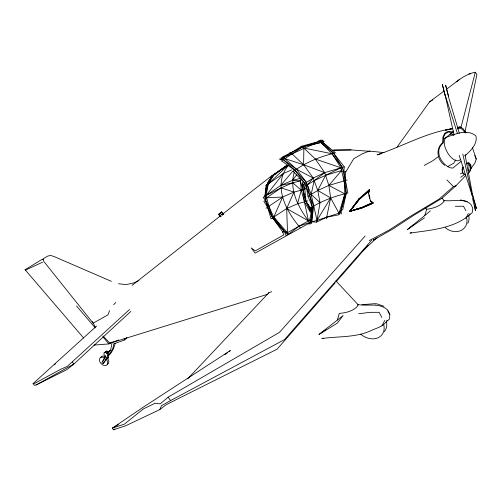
<?xml version="1.0" encoding="UTF-8"?>
<svg xmlns="http://www.w3.org/2000/svg" width="502" height="502" viewBox="0 0 502 502"><rect width="100%" height="100%" fill="white"/><g stroke="black" fill="none" stroke-linecap="round" stroke-linejoin="round"><path stroke-width="0.75" d="M368.612 193.232L369.604 190.377L369.39 189.449L368.669 191.551C368.537 195.542 369.673 199.652 371.85 203.009L372.76 202.551L373.005 203.373L361.503 208.242L349.756 211.342L359.062 198.666L358.692 200.26L349.756 211.342L361.628 208.11L373.174 203.191L372.93 202.362L370.809 201.158L371.882 202.595L372.93 202.362M312.3 206.95L311.792 221.853L316.988 220.372L320.044 202.626L317.772 190.471L313.235 178.053L303.61 164.744L303.873 148.021L301.451 146.251L280.336 159.749L283.341 159.686L302.668 146.854L322.999 140.19L320.019 140.196L324.185 141.376L320.86 142.524C306.559 145.122 294.712 154.302 280.919 157.948L282.105 158.563L294.963 170.322L306.358 182.32L311.152 194.387L316.988 220.372L316.618 222.104L311.792 221.853L310.933 219.889L312.3 206.95L307.368 184.855L313.235 178.053L324.7 172.65L344.265 166.859L333.686 153.286L321.267 140.811L318.419 140.723L322.453 142.003L335.418 152.677L332.111 153.788C318.149 157.258 304.89 163.043 293.206 171.464L304.802 183.286L313.725 206.153L311.46 223.641L310.933 219.889L309.64 220.19L312.3 206.95L308.008 196.257L306.565 187.836L306.358 182.32L296.556 169.293L283.724 157.496L282.526 156.888L302.668 146.854L320.86 142.524L333.686 153.286L342.408 167.505L343.832 172.104L347.873 192.994L344.843 193.904C332.757 196.627 321.286 201.396 310.719 207.834M344.265 166.859L343.832 172.104L344.843 193.904L341.14 210.187L339.659 214.511L330.667 197.951L328.848 185.426L324.7 172.65L315.338 159.034L303.873 148.021L332.111 153.788L342.408 167.505L341.542 170.548L328.848 185.426L317.772 190.471L308.008 196.257M466.647 163.859L468.096 163.746L469.157 165.861L468.699 169.469L468.096 170.711M310.292 223.992L310.933 219.889L309.006 224.369M301.451 146.251L319.667 141.332L332.111 153.788L340.864 167.781L325.566 175.336L317.772 190.471L330.667 197.951L326.325 218.947M464.952 132.001L476.9 74.566L475.338 72.225C463.936 74.277 455.402 82.987 446.222 89.375M288.054 165.792C272.718 184.88 285.475 210.294 299.023 226.207L300.165 227.739M294.36 172.086C288.819 189.31 298.376 207.376 308.466 220.886L309.59 222.442L299.023 226.207L287.433 232.696L284.396 231.322L272.586 217.893L267.579 207.232L263.851 201.302L265.52 200.323L266.713 197.757L281.126 187.848L292.748 182.791L300.365 180.908L300.24 179.685M107.949 355.491L107.654 355.027L109.003 353.741L109.298 354.205L107.949 355.491L107.227 357.888L103.13 363.605L101.906 362.557L105.633 355.78L103.945 354.801L104.178 352.63L106.738 351.036L108.984 351.852L107.045 353.684L105.665 352.046L104.178 352.63M368.7 192.222L369.39 189.449L358.943 198.792L349.756 211.342L360.706 207.991L371.85 203.009M460.849 127.853L475.338 72.225M115.247 343.173C114.161 347.252 112.58 351.526 109.593 354.556L108.545 353.816L107.654 355.027M286.887 165.346L272.793 175.267L266.832 185.056L264.861 196.495L265.52 200.323L271.067 218.847L286.68 208.543L297.491 203.818L301.294 190.183L300.365 180.908L292.434 180.331L280.725 185.42L263.173 197.481L265.52 200.323L268.852 206.366L273.772 217.102L284.396 231.322L287.583 234.672L286.68 208.543L293.959 192.097L304.827 189.26L302.844 183.757M337.375 320.056L343.123 315.538L337.175 323.25L318.996 334.445L337.375 320.056L339.264 313.392C345.84 312.846 352.912 311.334 357.474 306.176L357.976 304.551L335.951 280.925M265.326 190.17L266.832 185.056L274.192 174.282L287.044 165.353L273.634 175.204L268.219 184.083L264.861 196.495L266.713 197.757L282.651 197.022L293.959 192.097L281.126 187.848L266.148 195.473L268.852 206.366L272.586 217.893L282.959 232.219L284.396 231.322L286.033 235.557M109.298 354.205L108.432 356.74L108.683 357.098L107.874 358.409M424.535 217.805L407.48 229.47L424.767 215.496L426.7 209.315L425.219 207.483M472.357 147.475L476.241 159.071L474.93 162.974L470.035 169.789M411.477 232.69L409.977 233.129C430.245 230.092 453.124 228.78 469.508 214.975L469.897 213.827M109.561 310.612L107.999 314.823L93.115 323.194L43.862 261.486L42.908 258.894L47.627 256.145L50.52 255.411L53.909 256.478L111.381 281.333M462.944 167.994L462.417 169.337L462.706 172.5L464.507 174.232M462.957 167.216L462.104 169.381L462.417 172.776L464.344 174.633L465.743 174.432M323.376 338.153L321.87 338.543C337.915 336.214 354.858 337.721 370.018 331.088C375.885 328.051 383.961 326.84 387.067 320.282M54.743 364.791L55.345 363.442M229.1 351.475L230.349 350.534L143.296 407.147L112.291 428.15L113.483 429.775L125.657 425.778L159.736 409.626L161.525 405.679L170.617 400.565L284.534 339.59L371.675 240.176M462.223 168.835L463.133 166.953M382.009 325.873L384.727 320.452M465.881 218.326L468.353 213.457M345.79 171.954L353.722 158.745L362.526 153.719L369.284 151.058L384.011 152.602M368.876 191.77L369.604 190.377M109.593 354.556L113.013 348.037L113.797 343.845L124.778 339.898L126.981 337.815L125.588 338.323M107.346 358.936L108.062 357.688L107.842 357.298L103.13 363.605M455.678 159.906L453.802 163.15L447.677 166.614M465.09 156.015L465.869 154.685M330.667 197.951L316.988 220.372L339.032 213.137L341.14 210.187L346.173 193.527L345.527 180.538L345.683 171.471L343.832 172.104L341.542 170.548L340.864 167.781L315.338 159.034M102.885 361.377L104.171 359.419M104.836 357.549L105.558 356.476M267.892 182.339L272.235 176.189L275.052 173.824L271.262 176.258L273.057 175.173M397.101 147.061L429.53 101.893L443.749 91.226M296.626 174.916L292.434 180.331L299.418 178.63M291.718 169.871L283.279 173.548L266.148 195.473L268.219 184.083L287.182 166.087M359.206 199.307L349.756 211.342L361.346 207.665L372.76 202.551M108.984 351.852L110.045 350.503L110.886 350.641M293.237 170.693L280.725 185.42L292.748 182.791L301.294 190.183L304.419 201.842L308.466 220.886L299.023 226.207L288.65 234.095L273.772 217.102L282.651 197.022L266.047 208.198M107.045 353.684L110.045 350.503M335.223 282.777L277.079 349.197L166.262 404.643L159.736 409.626M336.252 281.603L368.148 245.164M365.117 236.028L279.432 332.387L168.132 397.145L160.213 403.884L155.093 403.244L143.365 408.91L124.44 424.127L112.291 428.15L118.416 424.686M113.653 304.733L115.749 302.499M187.648 378.859L268.777 292.842M220.56 216.833L218.571 214.448L219.926 213.218L221.677 211.869L223.66 214.247M218.571 214.448L221.677 211.869M374.21 239.172L373.105 240.207L392.476 229.219L413.968 215.17L442.118 198.171L455.985 185.74L465.429 175.844M443.341 138.207L444.684 138.464L453.676 131.624M468.184 173.246L469.734 171.759L471.127 168.164L470.807 164.825L468.906 162.974L467.5 162.943M468.077 172.939L469.533 171.558L470.82 168.208L470.518 165.083L468.742 163.37L466.81 163.614M106.644 353.088L108.495 351.344M453.532 130.978L452.528 131.926L448.11 131.38L444.791 133.149L442.877 137.165L442.708 142.706C435.108 148.774 437.355 160.157 444.653 165.359M105.665 352.046L106.738 351.036M130.853 311.378L73.876 364.057L66.722 369.698L36.244 384.915L34.349 385.316L33.094 383.628L96.629 325.993M33.094 383.628L35.002 383.233L60.485 369.39L67.368 366.328L129.503 309.514M363.423 250.26L376.971 237.785M455.985 185.74L453.425 186.556L439.237 199.018L410.805 216.067L389.075 230.117L369.252 240.596M469.508 214.975L472.25 212.578L472.777 208.217L470.914 204.345C463.321 197.449 452.917 201.929 444.05 200.48L441.948 198.221M369.397 190.189L359.062 199.175L349.756 211.342L359.269 208.248M456.607 81.926L459.562 79.398M386.521 321.581L389.439 319.103L389.866 314.352L387.676 310.035C379.424 302.254 367.784 306.509 357.976 304.551L358.616 304.783L358.121 305.078M368.669 191.551L358.553 200.122L349.756 211.342L361.465 207.539M424.767 215.496L430.402 210.827M460.987 161.443L452.741 168.145L449.723 167.662C440.63 163.489 433.904 150.355 443.272 142.913L443.36 137.542L445.23 133.796L448.324 132.045L452.597 132.672M465.021 155.752C470.474 150.926 477.747 144.043 475.965 135.998C467.575 128.537 454.354 134.197 445.487 137.73C442.469 142.995 445.512 149.238 448.273 153.945A13.347 6.645 61 0 0 460.252 159.586M132.026 285.437L220.083 216.13M221.928 214.674L270.459 176.735M224.733 354.788L227.23 352.9M407.48 229.47L414.244 224.388M438.233 156.699L432.617 160.828L424.19 165.459M460.717 177.275L464.344 174.633M318.996 334.445L325.359 329.927M287.583 165.39L270.697 177.168L273.653 174.809M303.164 184.441L313.235 178.053L296.556 169.293L283.341 159.686L281.559 160.86L294.963 170.322L304.802 183.286L304.909 188.953L306.565 187.836L307.368 184.855L314.189 180.657L324.7 172.65L303.61 164.744L284.941 158.626L279.143 159.128M274.073 174.834C255.8 191.224 269.223 217.184 283.843 230.638L282.4 231.529L283.862 234.867L255.261 250.893L251.232 247.925L255.16 253.121L309.759 222.85M283.279 173.548L265.288 186.035M275.353 173.943L277.907 172.167M282.375 169.061L283.655 168.176M449.811 134.291L453.494 132.082M457.818 129.077L459.675 127.79L462.643 129.554L465.109 132.967M93.918 345.081L108.94 343.926L110.754 342.734M444.044 201.095L444.577 200.75L444.05 200.48L443.611 201.904C439.325 206.692 432.824 208.38 426.7 209.315M429.53 101.893L432.724 99.885M309.721 220.102L308.466 220.886L286.68 208.543M83.69 338.066L25.1 269.731L41.704 259.59L43.297 259.283M103.048 335.951L109.386 342.715L110.459 343.061L112.266 341.975M468.096 163.746L468.742 163.37M469.157 165.861L470.518 165.083M113.483 429.775L114.845 429.003M36.244 384.915L73.876 364.057L72.432 362.093M460.372 173.88L462.417 172.776M316.618 222.104L326.72 217.184L338.517 214.894L344.843 193.904L328.848 185.426L347.24 179.986M42.519 262.213L25.64 270.032L25.1 269.731M138.954 280.568L133.545 282.977L126.284 284.59L118.478 283.762M268.093 293.099L271.67 291.693M118.704 339.973L112.216 342.408C111.118 345.52 111.507 348.99 109.536 351.921L108.689 351.783M457.655 128.531L459.675 127.79M457.912 127.652L460.045 126.893L463.164 128.738L466.138 132.867M110.459 343.061L267.591 294.285M297.491 203.818L307.751 200.894M381.275 153.656L377.058 154.817C402.259 146.609 425.671 132.697 452.133 128.7L445.437 130.194L452.892 128.518M457.485 127.439L460.045 126.893M375.232 304.011L376.738 303.792L383.93 306.295M466.822 163.244L468.906 162.974M358.692 313.75L369.842 312.351L379.142 312.313L381.821 317.433M362.005 304.689L375.032 303.66M469.012 73.857L470.537 73.838M332.688 150.161L351.067 149.916L370.081 151.334M333.88 150.117L351.067 149.916M455.333 206.284L463.509 206.234L465.875 210.708M460.472 199.909L467.205 201.584M289.648 152.175L290.846 152.784L303.61 164.744M451.022 133.802L453.72 135.408M105.301 356.527L107.227 357.888M104.165 358.183L106.098 359.551M320.044 202.626L311.152 194.387L314.189 180.657L325.566 175.336L341.542 170.548L344.09 180.965L346.173 193.527L342.74 209.742L341.14 210.187L341.341 213.977M446.918 179.954L453.425 186.556M76.486 305.944L95.248 327.906M102.86 336.804L108.94 343.926M221.363 212.195L223.346 214.58M220.322 213.093L222.311 215.477M219.161 214.021L221.15 216.412M168.132 397.145L170.617 400.565M300.365 180.908L306 201.39L311.121 208.826M370.708 200.631L371.882 202.595M95.091 326.758L92.312 321.518M310.468 212.446L304.419 201.842L302.348 182.383M124.094 338.693L124.778 339.898M304.827 189.26L306 201.39L311.108 210.671M307.237 203.348L311.146 210.721M387.845 310.889L389.546 314.29M306 201.39L310.562 211.348M474.785 155.501L476.241 159.071M459.192 155.331L476.429 208.462L473.003 195.937M445.048 95.436L442.356 84.48L445.098 94.853L457.491 133.67M448.619 97.231L459.311 133.218M369.572 196.715L369.993 198.215M369.077 194.889L369.409 196.106M448.681 96.648L445.6 85.102L448.43 96.472M305.812 200.662L302.976 189.009L302.58 183.155M472.57 198.491L475.438 210.526L474.515 205.362M462.775 153.957L472.231 195.717M445.098 94.853L454.084 135.069M465.072 154.974L472.897 196.42M106.631 359.733A4.92 3.37 46.4 0 1 105.251 365.594A4.92 3.37 46.4 0 1 99.415 360.047A4.92 3.37 46.4 0 1 104.78 357.976M100.682 357.706A4.92 3.37 46.4 0 1 105.884 356.928M107.729 358.685A4.92 3.37 46.4 0 1 107.553 364.232M383.666 324.336A16.422 12.745 38.3 0 1 377.887 337.852A16.422 12.745 38.3 0 1 360.693 334.207M386.446 321.669A16.359 12.726 38.3 0 1 384.337 331.678M466.609 217.661A14.458 12.098 36.3 0 1 460.962 230.506A14.458 12.098 36.3 0 1 445.211 227.644M468.793 215.747A14.407 12.079 36.2 0 1 467.776 223.415"/></g></svg>
